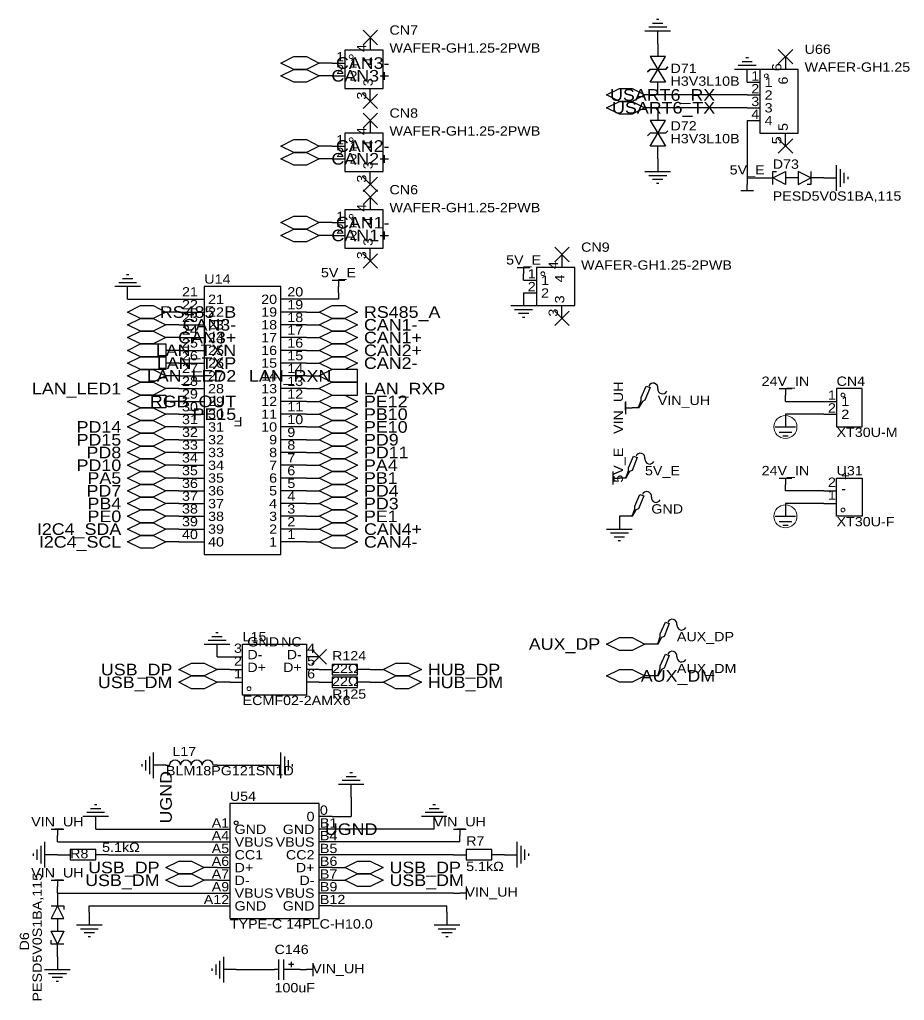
# Model space of a CAD drawing. Header units: millimetres. Extents: x 9 to 296, y 4 to 203.
# Drawn here: x 9 to 184.9, y 4 to 199.1 of the extents above; entities that cross this region are included whole.
import ezdxf
from ezdxf.enums import TextEntityAlignment as Align

# ---------------------------------------------------------------- set-up
doc = ezdxf.new("R2010")
doc.units = ezdxf.units.MM
doc.header["$MEASUREMENT"] = 0
doc.styles.get("Standard").update_dxf_attribs({"font": 'arial.ttf'})

msp = doc.modelspace()

# ---------------------------------------------------------------- linework, layer by layer
at = {"color": 1, "true_color": 0xa00000}
for points in [[(136.14, 199.14), (135.64, 199.14)], [(137.67, 197.61), (134.11, 197.61)], [(136.91, 198.37), (134.87, 198.37)], [(138.43, 196.85), (133.35, 196.85)], [(153.92, 191.52), (153.42, 191.52)], [(155.45, 189.99), (151.89, 189.99)], [(154.69, 190.75), (152.65, 190.75)], [(137.41, 189.23), (134.37, 189.23)], [(156.21, 189.23), (151.13, 189.23)], [(137.41, 176.53), (134.37, 176.53)], [(171.45, 165.1), (171.45, 170.18)], [(133.35, 168.91), (138.43, 168.91)], [(134.11, 168.15), (137.67, 168.15)], [(158.75, 166.37), (158.75, 168.91), (159.51, 168.91)], [(166.37, 168.91), (166.37, 166.37), (165.61, 166.37)], [(172.21, 165.86), (172.21, 169.42)], [(172.97, 166.62), (172.97, 168.66)], [(173.74, 167.39), (173.74, 167.89)], [(134.87, 167.39), (136.91, 167.39)], [(135.64, 166.62), (136.14, 166.62)], [(153.67, 165.1), (153.67, 166.37)], [(163.83, 167.64), (161.29, 167.64)], [(154.94, 165.1), (152.4, 165.1)], [(30.73, 148.34), (30.23, 148.34)], [(107.95, 149.86), (110.49, 149.86)], [(109.22, 149.86), (109.22, 148.59)], [(32.26, 146.81), (28.7, 146.81)], [(31.5, 147.57), (29.46, 147.57)], [(71.12, 147.32), (73.66, 147.32)], [(72.39, 147.32), (72.39, 146.05)], [(33.02, 146.05), (27.94, 146.05)], [(106.68, 142.24), (111.76, 142.24)], [(107.44, 141.48), (111, 141.48)], [(108.2, 140.72), (110.24, 140.72)], [(108.97, 139.95), (109.47, 139.95)], [(160.02, 125.73), (162.56, 125.73)], [(161.29, 125.73), (161.29, 124.46)], [(129.54, 120.65), (129.54, 123.19)], [(129.54, 121.92), (130.81, 121.92)], [(159.26, 118.11), (163.32, 118.11)], [(160.02, 117.09), (162.56, 117.09)], [(160.78, 116.33), (161.8, 116.33)], [(127, 106.68), (127, 109.22)], [(127, 107.95), (128.27, 107.95)], [(160.02, 107.95), (162.56, 107.95)], [(161.29, 107.95), (161.29, 106.68)], [(159.26, 100.33), (163.32, 100.33)], [(125.73, 97.79), (130.81, 97.79)], [(160.02, 99.31), (162.56, 99.31)], [(160.78, 98.55), (161.8, 98.55)], [(126.49, 97.03), (130.05, 97.03)], [(127.25, 96.27), (129.29, 96.27)], [(128.02, 95.5), (128.52, 95.5)], [(47.24, 76.45), (49.28, 76.45)], [(48.01, 77.22), (48.51, 77.22)], [(45.72, 74.93), (50.8, 74.93)], [(46.48, 75.69), (50.04, 75.69)], [(35.56, 53.34), (35.56, 48.26)], [(60.96, 48.26), (60.96, 53.34)], [(33.27, 51.05), (33.27, 50.55)], [(34.04, 51.82), (34.04, 49.78)], [(34.8, 52.58), (34.8, 49.02)], [(38.89, 50.81), (38.94, 51.23), (39.16, 51.59), (39.5, 51.82), (39.9, 51.9), (40.31, 51.82), (40.65, 51.59), (40.86, 51.23), (40.91, 50.81)], [(41.05, 50.82), (41.1, 51.23), (41.32, 51.59), (41.66, 51.82), (42.06, 51.9), (42.46, 51.82), (42.8, 51.59), (43.02, 51.23), (43.07, 50.81)], [(43.2, 50.82), (43.25, 51.23), (43.47, 51.59), (43.81, 51.82), (44.21, 51.9), (44.61, 51.82), (44.95, 51.59), (45.17, 51.23), (45.22, 50.81)], [(45.39, 50.82), (45.44, 51.23), (45.66, 51.59), (46, 51.82), (46.4, 51.9), (46.8, 51.82), (47.14, 51.59), (47.36, 51.23), (47.41, 50.81)], [(61.72, 49.02), (61.72, 52.58)], [(62.48, 49.78), (62.48, 51.82)], [(63.25, 50.55), (63.25, 51.05)], [(75.18, 49.28), (74.68, 49.28)], [(77.47, 46.99), (72.39, 46.99)], [(76.71, 47.75), (73.15, 47.75)], [(75.95, 48.51), (73.91, 48.51)], [(24.38, 42.93), (23.88, 42.93)], [(91.69, 42.93), (91.19, 42.93)], [(25.91, 41.4), (22.35, 41.4)], [(25.15, 42.16), (23.11, 42.16)], [(93.22, 41.4), (89.66, 41.4)], [(92.46, 42.16), (90.42, 42.16)], [(26.67, 40.64), (21.59, 40.64)], [(93.98, 40.64), (88.9, 40.64)], [(15.24, 38.1), (17.78, 38.1)], [(16.51, 38.1), (16.51, 36.83)], [(95.25, 38.1), (97.79, 38.1)], [(96.52, 38.1), (96.52, 36.83)], [(13.97, 35.56), (13.97, 30.48)], [(107.95, 30.48), (107.95, 35.56)], [(11.68, 33.27), (11.68, 32.77)], [(12.45, 34.04), (12.45, 32)], [(13.21, 34.8), (13.21, 31.24)], [(108.71, 31.24), (108.71, 34.8)], [(109.47, 32), (109.47, 34.04)], [(110.24, 32.77), (110.24, 33.27)], [(15.24, 27.94), (17.78, 27.94)], [(16.51, 27.94), (16.51, 26.67)], [(97.79, 25.4), (96.52, 25.4)], [(97.79, 26.67), (97.79, 24.13)], [(15.24, 22.86), (17.78, 22.86), (17.78, 22.1)], [(16.51, 20.32), (16.51, 17.78)], [(20.32, 19.05), (25.4, 19.05)], [(21.08, 18.29), (24.64, 18.29)], [(91.44, 19.05), (96.52, 19.05)], [(92.2, 18.29), (95.76, 18.29)], [(17.78, 15.24), (15.24, 15.24), (15.24, 16)], [(21.84, 17.53), (23.88, 17.53)], [(22.61, 16.76), (23.11, 16.76)], [(92.96, 17.53), (95, 17.53)], [(93.73, 16.76), (94.23, 16.76)], [(48.77, 11.94), (48.77, 8.38)], [(49.53, 12.7), (49.53, 7.62)], [(60.45, 12.19), (60.45, 8.13)], [(61.47, 12.19), (61.47, 8.13)], [(13.97, 10.16), (19.05, 10.16)], [(47.24, 10.41), (47.24, 9.91)], [(48.01, 11.18), (48.01, 9.14)], [(60.45, 10.16), (59.69, 10.16)], [(62.23, 10.16), (61.47, 10.16)], [(63.5, 11.18), (62.48, 11.18)], [(62.99, 11.68), (62.99, 10.67)], [(67.31, 10.16), (66.04, 10.16)], [(67.31, 11.43), (67.31, 8.89)], [(14.73, 9.4), (18.29, 9.4)], [(15.49, 8.64), (17.53, 8.64)], [(16.26, 7.87), (16.76, 7.87)]]:
    msp.add_lwpolyline(points, dxfattribs=at)
at = {"color": 1, "true_color": 0x33cc33}
for points in [[(80.18, 197.02), (77.3, 194.14)], [(77.3, 197.02), (80.18, 194.14)], [(162.73, 193.21), (159.85, 190.33)], [(159.85, 193.21), (162.73, 190.33)], [(80.18, 184.32), (77.3, 181.44)], [(77.3, 184.32), (80.18, 181.44)], [(80.18, 180.51), (77.3, 177.63)], [(77.3, 180.51), (80.18, 177.63)], [(162.73, 175.43), (159.85, 172.55)], [(159.85, 175.43), (162.73, 172.55)], [(80.18, 167.81), (77.3, 164.93)], [(77.3, 167.81), (80.18, 164.93)], [(80.18, 165.27), (77.3, 162.39)], [(77.3, 165.27), (80.18, 162.39)], [(80.18, 152.57), (77.3, 149.69)], [(77.3, 152.57), (80.18, 149.69)], [(118.28, 153.84), (115.4, 150.96)], [(115.4, 153.84), (118.28, 150.96)], [(118.28, 141.14), (115.4, 138.26)], [(115.4, 141.14), (118.28, 138.26)], [(70.02, 73.83), (67.14, 70.95)], [(67.14, 73.83), (70.02, 70.95)]]:
    msp.add_lwpolyline(points, dxfattribs=at)
at = {"color": 1, "true_color": 0x880000}
for points in [[(78.74, 195.58), (78.74, 193.04)], [(135.89, 194.31), (135.89, 196.85)], [(135.89, 194.31), (135.89, 191.77)], [(161.29, 191.77), (161.29, 189.23)], [(71.12, 190.5), (68.58, 190.5)], [(71.12, 190.5), (73.66, 190.5)], [(71.12, 187.96), (68.58, 187.96)], [(71.12, 187.96), (73.66, 187.96)], [(153.67, 186.69), (153.67, 189.23)], [(78.74, 182.88), (78.74, 185.42)], [(135.89, 184.15), (135.89, 186.69)], [(153.67, 186.69), (156.21, 186.69)], [(135.89, 184.15), (133.35, 184.15)], [(153.67, 184.15), (156.21, 184.15)], [(135.89, 181.61), (133.35, 181.61)], [(135.89, 181.61), (135.89, 179.07)], [(153.67, 181.61), (156.21, 181.61)], [(78.74, 179.07), (78.74, 176.53)], [(153.67, 179.07), (156.21, 179.07)], [(161.29, 173.99), (161.29, 176.53)], [(71.12, 173.99), (68.58, 173.99)], [(71.12, 173.99), (73.66, 173.99)], [(135.89, 171.45), (135.89, 173.99)], [(71.12, 171.45), (68.58, 171.45)], [(71.12, 171.45), (73.66, 171.45)], [(135.89, 171.45), (135.89, 168.91)], [(78.74, 166.37), (78.74, 168.91)], [(153.67, 167.64), (153.67, 166.37)], [(156.21, 167.64), (158.75, 167.64)], [(168.91, 167.64), (166.37, 167.64)], [(168.91, 167.64), (171.45, 167.64)], [(78.74, 163.83), (78.74, 161.29)], [(71.12, 158.75), (68.58, 158.75)], [(71.12, 158.75), (73.66, 158.75)], [(71.12, 156.21), (68.58, 156.21)], [(71.12, 156.21), (73.66, 156.21)], [(78.74, 151.13), (78.74, 153.67)], [(116.84, 152.4), (116.84, 149.86)], [(109.22, 147.32), (109.22, 148.59)], [(109.22, 147.32), (111.76, 147.32)], [(30.48, 143.51), (30.48, 146.05)], [(72.39, 144.78), (72.39, 146.05)], [(109.22, 144.78), (111.76, 144.78)], [(109.22, 144.78), (109.22, 142.24)], [(40.64, 143.51), (45.72, 143.51)], [(66.04, 143.51), (60.96, 143.51)], [(40.64, 140.97), (38.1, 140.97)], [(40.64, 140.97), (45.72, 140.97)], [(66.04, 140.97), (60.96, 140.97)], [(66.04, 140.97), (68.58, 140.97)], [(116.84, 139.7), (116.84, 142.24)], [(40.64, 138.43), (38.1, 138.43)], [(40.64, 138.43), (45.72, 138.43)], [(66.04, 138.43), (60.96, 138.43)], [(66.04, 138.43), (68.58, 138.43)], [(40.64, 135.89), (38.1, 135.89)], [(40.64, 135.89), (45.72, 135.89)], [(66.04, 135.89), (60.96, 135.89)], [(66.04, 135.89), (68.58, 135.89)], [(40.64, 133.35), (38.1, 133.35)], [(40.64, 133.35), (45.72, 133.35)], [(66.04, 133.35), (60.96, 133.35)], [(66.04, 133.35), (68.58, 133.35)], [(40.64, 130.81), (38.1, 130.81)], [(40.64, 130.81), (45.72, 130.81)], [(66.04, 130.81), (60.96, 130.81)], [(66.04, 130.81), (68.58, 130.81)], [(40.64, 128.27), (38.1, 128.27)], [(40.64, 128.27), (45.72, 128.27)], [(66.04, 128.27), (60.96, 128.27)], [(66.04, 128.27), (68.58, 128.27)], [(40.64, 125.73), (38.1, 125.73)], [(40.64, 125.73), (45.72, 125.73)], [(66.04, 125.73), (60.96, 125.73)], [(66.04, 125.73), (68.58, 125.73)], [(40.64, 123.19), (38.1, 123.19)], [(40.64, 123.19), (45.72, 123.19)], [(66.04, 123.19), (60.96, 123.19)], [(66.04, 123.19), (68.58, 123.19)], [(161.29, 123.19), (161.29, 124.46)], [(168.91, 123.19), (171.45, 123.19)], [(132.08, 121.92), (130.81, 121.92)], [(132.08, 121.92), (132.08, 122.17)], [(40.64, 120.65), (38.1, 120.65)], [(40.64, 120.65), (45.72, 120.65)], [(66.04, 120.65), (60.96, 120.65)], [(66.04, 120.65), (68.58, 120.65)], [(161.29, 120.65), (161.29, 118.11)], [(168.91, 120.65), (171.45, 120.65)], [(40.64, 118.11), (38.1, 118.11)], [(40.64, 118.11), (45.72, 118.11)], [(66.04, 118.11), (60.96, 118.11)], [(66.04, 118.11), (68.58, 118.11)], [(40.64, 115.57), (38.1, 115.57)], [(40.64, 115.57), (45.72, 115.57)], [(66.04, 115.57), (60.96, 115.57)], [(66.04, 115.57), (68.58, 115.57)], [(40.64, 113.03), (38.1, 113.03)], [(40.64, 113.03), (45.72, 113.03)], [(66.04, 113.03), (60.96, 113.03)], [(66.04, 113.03), (68.58, 113.03)], [(40.64, 110.49), (38.1, 110.49)], [(40.64, 110.49), (45.72, 110.49)], [(66.04, 110.49), (60.96, 110.49)], [(66.04, 110.49), (68.58, 110.49)], [(40.64, 107.95), (38.1, 107.95)], [(40.64, 107.95), (45.72, 107.95)], [(66.04, 107.95), (60.96, 107.95)], [(66.04, 107.95), (68.58, 107.95)], [(129.54, 107.95), (128.27, 107.95)], [(129.54, 107.95), (129.54, 108.2)], [(40.64, 105.41), (38.1, 105.41)], [(40.64, 105.41), (45.72, 105.41)], [(66.04, 105.41), (60.96, 105.41)], [(66.04, 105.41), (68.58, 105.41)], [(161.29, 105.41), (161.29, 106.68)], [(168.91, 105.41), (171.45, 105.41)], [(40.64, 102.87), (38.1, 102.87)], [(40.64, 102.87), (45.72, 102.87)], [(66.04, 102.87), (60.96, 102.87)], [(66.04, 102.87), (68.58, 102.87)], [(161.29, 102.87), (161.29, 100.33)], [(168.91, 102.87), (171.45, 102.87)], [(40.64, 100.33), (38.1, 100.33)], [(40.64, 100.33), (45.72, 100.33)], [(66.04, 100.33), (60.96, 100.33)], [(66.04, 100.33), (68.58, 100.33)], [(128.27, 100.33), (128.27, 97.79)], [(130.81, 100.33), (130.81, 100.58)], [(40.64, 97.79), (38.1, 97.79)], [(40.64, 97.79), (45.72, 97.79)], [(66.04, 97.79), (60.96, 97.79)], [(66.04, 97.79), (68.58, 97.79)], [(40.64, 95.25), (38.1, 95.25)], [(40.64, 95.25), (45.72, 95.25)], [(66.04, 95.25), (60.96, 95.25)], [(66.04, 95.25), (68.58, 95.25)], [(48.26, 72.39), (48.26, 74.93)], [(135.89, 74.93), (133.35, 74.93)], [(135.89, 74.93), (135.89, 75.18)], [(50.8, 72.39), (53.34, 72.39)], [(68.58, 72.39), (66.04, 72.39)], [(50.8, 69.85), (48.26, 69.85)], [(50.8, 69.85), (53.34, 69.85)], [(68.58, 69.85), (66.04, 69.85)], [(68.58, 69.85), (71.12, 69.85)], [(78.74, 69.85), (76.2, 69.85)], [(78.74, 69.85), (81.28, 69.85)], [(135.89, 68.58), (133.35, 68.58)], [(135.89, 68.58), (135.89, 68.83)], [(50.8, 67.31), (48.26, 67.31)], [(50.8, 67.31), (53.34, 67.31)], [(68.58, 67.31), (66.04, 67.31)], [(68.58, 67.31), (71.12, 67.31)], [(78.74, 67.31), (76.2, 67.31)], [(78.74, 67.31), (81.28, 67.31)], [(38.1, 50.8), (35.56, 50.8)], [(38.1, 50.8), (38.86, 50.8)], [(48.26, 50.8), (47.5, 50.8)], [(58.42, 50.8), (60.96, 50.8)], [(74.93, 44.45), (74.93, 46.99)], [(24.13, 38.1), (24.13, 40.64)], [(71.12, 40.64), (68.58, 40.64)], [(91.44, 38.1), (91.44, 40.64)], [(48.26, 38.1), (50.8, 38.1)], [(71.12, 38.1), (68.58, 38.1)], [(16.51, 35.56), (16.51, 36.83)], [(48.26, 35.56), (50.8, 35.56)], [(71.12, 35.56), (68.58, 35.56)], [(96.52, 35.56), (96.52, 36.83)], [(16.51, 33.02), (13.97, 33.02)], [(16.51, 33.02), (19.05, 33.02)], [(26.67, 33.02), (24.13, 33.02)], [(48.26, 33.02), (50.8, 33.02)], [(71.12, 33.02), (68.58, 33.02)], [(95.25, 33.02), (97.79, 33.02)], [(105.41, 33.02), (102.87, 33.02)], [(105.41, 33.02), (107.95, 33.02)], [(48.26, 30.48), (45.72, 30.48)], [(48.26, 30.48), (50.8, 30.48)], [(71.12, 30.48), (68.58, 30.48)], [(71.12, 30.48), (73.66, 30.48)], [(48.26, 27.94), (45.72, 27.94)], [(48.26, 27.94), (50.8, 27.94)], [(71.12, 27.94), (68.58, 27.94)], [(71.12, 27.94), (73.66, 27.94)], [(16.51, 25.4), (16.51, 26.67)], [(16.51, 25.4), (16.51, 22.86)], [(48.26, 25.4), (50.8, 25.4)], [(71.12, 25.4), (68.58, 25.4)], [(95.25, 25.4), (96.52, 25.4)], [(22.86, 21.59), (22.86, 19.05)], [(48.26, 22.86), (50.8, 22.86)], [(71.12, 22.86), (68.58, 22.86)], [(93.98, 21.59), (93.98, 19.05)], [(16.51, 12.7), (16.51, 15.24)], [(16.51, 12.7), (16.51, 10.16)], [(52.07, 10.16), (49.53, 10.16)], [(57.15, 10.16), (59.69, 10.16)], [(64.77, 10.16), (62.23, 10.16)], [(64.77, 10.16), (66.04, 10.16)]]:
    msp.add_lwpolyline(points, dxfattribs=at)
at = {"color": 1, "true_color": 0xa00000}
for points in [[(68.58, 190.5), (66.04, 189.23), (63.5, 189.23), (60.96, 190.5), (63.5, 191.77), (66.04, 191.77)], [(73.66, 193.04), (73.66, 185.42), (81.28, 185.42), (81.28, 193.04)], [(134.37, 191.77), (135.89, 189.23), (137.41, 191.77)], [(137.41, 189.23), (137.92, 189.74)], [(68.58, 187.96), (66.04, 186.69), (63.5, 186.69), (60.96, 187.96), (63.5, 189.23), (66.04, 189.23)], [(134.37, 189.23), (133.86, 188.72)], [(134.37, 186.69), (135.89, 189.23), (137.41, 186.69)], [(156.21, 189.23), (156.21, 176.53), (163.83, 176.53), (163.83, 189.23)], [(133.35, 184.15), (130.81, 182.88), (128.27, 182.88), (125.73, 184.15), (128.27, 185.42), (130.81, 185.42)], [(133.35, 181.61), (130.81, 180.34), (128.27, 180.34), (125.73, 181.61), (128.27, 182.88), (130.81, 182.88)], [(134.37, 179.07), (135.89, 176.53), (137.41, 179.07)], [(73.66, 176.53), (73.66, 168.91), (81.28, 168.91), (81.28, 176.53)], [(134.37, 176.53), (133.86, 176.02)], [(134.37, 173.99), (135.89, 176.53), (137.41, 173.99)], [(137.41, 176.53), (137.92, 177.04)], [(68.58, 173.99), (66.04, 172.72), (63.5, 172.72), (60.96, 173.99), (63.5, 175.26), (66.04, 175.26)], [(68.58, 171.45), (66.04, 170.18), (63.5, 170.18), (60.96, 171.45), (63.5, 172.72), (66.04, 172.72)], [(161.29, 166.37), (158.75, 167.64), (161.29, 168.91)], [(163.83, 166.37), (166.37, 167.64), (163.83, 168.91)], [(68.58, 158.75), (66.04, 157.48), (63.5, 157.48), (60.96, 158.75), (63.5, 160.02), (66.04, 160.02)], [(73.66, 161.29), (73.66, 153.67), (81.28, 153.67), (81.28, 161.29)], [(68.58, 156.21), (66.04, 154.94), (63.5, 154.94), (60.96, 156.21), (63.5, 157.48), (66.04, 157.48)], [(111.76, 149.86), (111.76, 142.24), (119.38, 142.24), (119.38, 149.86)], [(60.96, 92.71), (60.96, 146.05), (45.72, 146.05), (45.72, 92.71)], [(38.1, 140.97), (35.56, 139.7), (33.02, 139.7), (30.48, 140.97), (33.02, 142.24), (35.56, 142.24)], [(68.58, 140.97), (71.12, 142.24), (73.66, 142.24), (76.2, 140.97), (73.66, 139.7), (71.12, 139.7)], [(38.1, 138.43), (35.56, 137.16), (33.02, 137.16), (30.48, 138.43), (33.02, 139.7), (35.56, 139.7)], [(68.58, 138.43), (71.12, 139.7), (73.66, 139.7), (76.2, 138.43), (73.66, 137.16), (71.12, 137.16)], [(38.1, 135.89), (35.56, 134.62), (33.02, 134.62), (30.48, 135.89), (33.02, 137.16), (35.56, 137.16)], [(68.58, 135.89), (71.12, 137.16), (73.66, 137.16), (76.2, 135.89), (73.66, 134.62), (71.12, 134.62)], [(38.1, 132.08), (33.02, 132.08), (30.48, 133.35), (33.02, 134.62), (38.1, 134.62)], [(68.58, 133.35), (71.12, 134.62), (73.66, 134.62), (76.2, 133.35), (73.66, 132.08), (71.12, 132.08)], [(38.1, 129.54), (33.02, 129.54), (30.48, 130.81), (33.02, 132.08), (38.1, 132.08)], [(68.58, 130.81), (71.12, 132.08), (73.66, 132.08), (76.2, 130.81), (73.66, 129.54), (71.12, 129.54)], [(38.1, 128.27), (35.56, 127), (33.02, 127), (30.48, 128.27), (33.02, 129.54), (35.56, 129.54)], [(68.58, 128.27), (71.12, 127), (76.2, 127), (76.2, 129.54), (71.12, 129.54)], [(38.1, 125.73), (35.56, 124.46), (33.02, 124.46), (30.48, 125.73), (33.02, 127), (35.56, 127)], [(68.58, 125.73), (71.12, 124.46), (76.2, 124.46), (76.2, 127), (71.12, 127)], [(132.08, 121.92), (132.59, 123.44), (132.59, 123.95), (133.6, 126.24), (134.37, 125.98), (133.35, 123.44), (132.84, 123.19)], [(171.45, 125.73), (171.45, 118.11), (176.53, 118.11), (176.53, 125.73)], [(38.1, 121.92), (33.02, 121.92), (30.48, 123.19), (33.02, 124.46), (38.1, 124.46)], [(68.58, 123.19), (71.12, 124.46), (73.66, 124.46), (76.2, 123.19), (73.66, 121.92), (71.12, 121.92)], [(38.1, 120.65), (35.56, 119.38), (33.02, 119.38), (30.48, 120.65), (33.02, 121.92), (35.56, 121.92)], [(68.58, 120.65), (71.12, 121.92), (73.66, 121.92), (76.2, 120.65), (73.66, 119.38), (71.12, 119.38)], [(38.1, 118.11), (35.56, 116.84), (33.02, 116.84), (30.48, 118.11), (33.02, 119.38), (35.56, 119.38)], [(68.58, 118.11), (71.12, 119.38), (73.66, 119.38), (76.2, 118.11), (73.66, 116.84), (71.12, 116.84)], [(38.1, 115.57), (35.56, 114.3), (33.02, 114.3), (30.48, 115.57), (33.02, 116.84), (35.56, 116.84)], [(68.58, 115.57), (71.12, 116.84), (73.66, 116.84), (76.2, 115.57), (73.66, 114.3), (71.12, 114.3)], [(38.1, 113.03), (35.56, 111.76), (33.02, 111.76), (30.48, 113.03), (33.02, 114.3), (35.56, 114.3)], [(68.58, 113.03), (71.12, 114.3), (73.66, 114.3), (76.2, 113.03), (73.66, 111.76), (71.12, 111.76)], [(38.1, 110.49), (35.56, 109.22), (33.02, 109.22), (30.48, 110.49), (33.02, 111.76), (35.56, 111.76)], [(68.58, 110.49), (71.12, 111.76), (73.66, 111.76), (76.2, 110.49), (73.66, 109.22), (71.12, 109.22)], [(129.54, 107.95), (130.05, 109.47), (130.05, 109.98), (131.06, 112.27), (131.83, 112.01), (130.81, 109.47), (130.3, 109.22)], [(38.1, 107.95), (35.56, 106.68), (33.02, 106.68), (30.48, 107.95), (33.02, 109.22), (35.56, 109.22)], [(68.58, 107.95), (71.12, 109.22), (73.66, 109.22), (76.2, 107.95), (73.66, 106.68), (71.12, 106.68)], [(171.45, 107.95), (176.53, 107.95), (176.53, 100.33), (171.45, 100.33)], [(38.1, 105.41), (35.56, 104.14), (33.02, 104.14), (30.48, 105.41), (33.02, 106.68), (35.56, 106.68)], [(68.58, 105.41), (71.12, 106.68), (73.66, 106.68), (76.2, 105.41), (73.66, 104.14), (71.12, 104.14)], [(38.1, 102.87), (35.56, 101.6), (33.02, 101.6), (30.48, 102.87), (33.02, 104.14), (35.56, 104.14)], [(68.58, 102.87), (71.12, 104.14), (73.66, 104.14), (76.2, 102.87), (73.66, 101.6), (71.12, 101.6)], [(130.81, 100.33), (131.32, 101.85), (131.32, 102.36), (132.33, 104.65), (133.1, 104.39), (132.08, 101.85), (131.57, 101.6)], [(38.1, 100.33), (35.56, 99.06), (33.02, 99.06), (30.48, 100.33), (33.02, 101.6), (35.56, 101.6)], [(68.58, 100.33), (71.12, 101.6), (73.66, 101.6), (76.2, 100.33), (73.66, 99.06), (71.12, 99.06)], [(38.1, 97.79), (35.56, 96.52), (33.02, 96.52), (30.48, 97.79), (33.02, 99.06), (35.56, 99.06)], [(68.58, 97.79), (71.12, 99.06), (73.66, 99.06), (76.2, 97.79), (73.66, 96.52), (71.12, 96.52)], [(38.1, 95.25), (35.56, 93.98), (33.02, 93.98), (30.48, 95.25), (33.02, 96.52), (35.56, 96.52)], [(68.58, 95.25), (71.12, 96.52), (73.66, 96.52), (76.2, 95.25), (73.66, 93.98), (71.12, 93.98)], [(135.89, 74.93), (136.4, 76.45), (136.4, 76.96), (137.41, 79.25), (138.18, 78.99), (137.16, 76.45), (136.65, 76.2)], [(133.35, 74.93), (130.81, 73.66), (128.27, 73.66), (125.73, 74.93), (128.27, 76.2), (130.81, 76.2)], [(53.34, 74.93), (66.04, 74.93), (66.04, 64.77), (53.34, 64.77)], [(135.89, 68.58), (136.4, 70.1), (136.4, 70.61), (137.41, 72.9), (138.18, 72.64), (137.16, 70.1), (136.65, 69.85)], [(48.26, 69.85), (45.72, 68.58), (43.18, 68.58), (40.64, 69.85), (43.18, 71.12), (45.72, 71.12)], [(76.2, 68.83), (76.2, 70.87), (71.12, 70.87), (71.12, 68.83)], [(81.28, 69.85), (83.82, 71.12), (86.36, 71.12), (88.9, 69.85), (86.36, 68.58), (83.82, 68.58)], [(48.26, 67.31), (45.72, 66.04), (43.18, 66.04), (40.64, 67.31), (43.18, 68.58), (45.72, 68.58)], [(76.2, 66.29), (76.2, 68.33), (71.12, 68.33), (71.12, 66.29)], [(81.28, 67.31), (83.82, 68.58), (86.36, 68.58), (88.9, 67.31), (86.36, 66.04), (83.82, 66.04)], [(133.35, 68.58), (130.81, 67.31), (128.27, 67.31), (125.73, 68.58), (128.27, 69.85), (130.81, 69.85)], [(50.8, 43.18), (50.8, 20.32), (68.58, 20.32), (68.58, 43.18)], [(19.05, 34.04), (19.05, 32), (24.13, 32), (24.13, 34.04)], [(97.79, 34.04), (97.79, 32), (102.87, 32), (102.87, 34.04)], [(45.72, 30.48), (43.18, 29.21), (40.64, 29.21), (38.1, 30.48), (40.64, 31.75), (43.18, 31.75)], [(73.66, 30.48), (76.2, 31.75), (78.74, 31.75), (81.28, 30.48), (78.74, 29.21), (76.2, 29.21)], [(45.72, 27.94), (43.18, 26.67), (40.64, 26.67), (38.1, 27.94), (40.64, 29.21), (43.18, 29.21)], [(73.66, 27.94), (76.2, 29.21), (78.74, 29.21), (81.28, 27.94), (78.74, 26.67), (76.2, 26.67)], [(17.78, 20.32), (16.51, 22.86), (15.24, 20.32)], [(17.78, 17.78), (16.51, 15.24), (15.24, 17.78)]]:
    msp.add_lwpolyline(points, close=True, dxfattribs=at)
at = {"color": 1, "true_color": 0x008800}
for points in [[(153.67, 184.15), (135.89, 184.15)], [(153.67, 181.61), (135.89, 181.61)], [(153.67, 179.07), (153.67, 167.64)], [(153.67, 167.64), (156.21, 167.64)], [(72.39, 144.78), (72.39, 143.51)], [(30.48, 143.51), (40.64, 143.51)], [(72.39, 143.51), (66.04, 143.51)], [(161.29, 123.19), (168.91, 123.19)], [(168.91, 120.65), (161.29, 120.65)], [(168.91, 105.41), (161.29, 105.41)], [(168.91, 102.87), (161.29, 102.87)], [(130.81, 100.33), (128.27, 100.33)], [(48.26, 72.39), (50.8, 72.39)], [(48.26, 50.8), (58.42, 50.8)], [(74.93, 44.45), (74.93, 40.64)], [(71.12, 40.64), (74.93, 40.64)], [(24.13, 38.1), (48.26, 38.1)], [(91.44, 38.1), (71.12, 38.1)], [(16.51, 35.56), (48.26, 35.56)], [(96.52, 35.56), (71.12, 35.56)], [(26.67, 33.02), (48.26, 33.02)], [(95.25, 33.02), (71.12, 33.02)], [(16.51, 25.4), (48.26, 25.4)], [(95.25, 25.4), (71.12, 25.4)], [(22.86, 22.86), (48.26, 22.86)], [(22.86, 21.59), (22.86, 22.86)], [(71.12, 22.86), (93.98, 22.86)], [(93.98, 21.59), (93.98, 22.86)], [(52.07, 10.16), (57.15, 10.16)]]:
    msp.add_lwpolyline(points, dxfattribs=at)
at = {"color": 1, "lineweight": 0, "true_color": 0xa00000}
for centre, radius in [((74.93, 191.77), 0.381), ((157.48, 187.96), 0.381), ((74.93, 175.26), 0.381), ((74.93, 160.02), 0.381), ((113.03, 148.59), 0.381), ((172.72, 124.46), 0.381), ((161.29, 118.11), 2.29), ((161.29, 100.33), 2.29), ((172.72, 101.6), 0.381), ((54.61, 66.04), 0.381)]:
    msp.add_circle(centre, radius, dxfattribs=at)
at = {"color": 1, "true_color": 0xa00000}
for centre, radius, start, end in [((134.98, 125.91), 0.928, 348.8182, 519.291), ((136.83, 125.64), 0.94, 174.3595, 333.7498), ((132.44, 111.94), 0.928, 348.8182, 519.291), ((134.29, 111.67), 0.94, 174.3595, 333.7498), ((133.71, 104.32), 0.928, 348.8182, 519.291), ((135.56, 104.05), 0.94, 174.3595, 333.7498), ((138.79, 78.92), 0.928, 348.8182, 519.291), ((140.64, 78.65), 0.94, 174.3595, 333.7498), ((138.79, 72.57), 0.928, 348.8182, 519.291), ((140.64, 72.3), 0.94, 174.3595, 333.7498)]:
    msp.add_arc(centre, radius, start, end, dxfattribs=at)
at = {"true_color": 0xa00000}
msp.add_ellipse((52.07, 39.37), major_axis=(0.381, 0), ratio=1, dxfattribs=at)

# ---------------------------------------------------------------- texts
at = {"color": 1, "true_color": 0x000080, "width": 1.1}
for s, height, p in [('CN7', 1.849, (82.55, 195.58)), ('WAFER-GH1.25-2PWB', 1.8491, (82.55, 192.02)), ('U66', 1.849, (165.1, 191.77)), ('D71', 1.849, (138.43, 187.96)), ('WAFER-GH1.25-4PWB', 1.8491, (165.1, 188.21)), ('H3V3L10B', 1.849, (138.43, 185.42)), ('CN8', 1.849, (82.55, 179.07)), ('WAFER-GH1.25-2PWB', 1.8491, (82.55, 175.51)), ('D72', 1.849, (138.43, 176.53)), ('H3V3L10B', 1.849, (138.43, 173.99)), ('D73', 1.849, (158.75, 168.91)), ('CN6', 1.849, (82.55, 163.83)), ('PESD5V0S1BA,115', 1.8491, (158.75, 162.56)), ('WAFER-GH1.25-2PWB', 1.8491, (82.55, 160.27)), ('CN9', 1.849, (120.65, 152.4)), ('WAFER-GH1.25-2PWB', 1.8491, (120.65, 148.84)), ('U14', 1.849, (45.72, 146.05)), ('CN4', 1.849, (171.45, 125.73)), ('VIN_UH', 1.849, (135.89, 121.92)), ('XT30U-M', 1.849, (171.45, 115.57)), ('5V_E', 1.849, (133.35, 107.95)), ('U31', 1.849, (171.45, 107.95)), ('GND', 1.849, (134.62, 100.33)), ('XT30U-F', 1.849, (171.45, 97.79)), ('L15', 1.849, (53.34, 74.93)), ('AUX_DP', 1.849, (139.7, 74.93)), ('R124', 1.849, (71.12, 71.12)), ('22Ω', 1.849, (71.12, 68.58)), ('AUX_DM', 1.849, (139.7, 68.58)), ('22Ω', 1.849, (71.12, 66.04)), ('ECMF02-2AMX6', 1.8491, (53.34, 62.23)), ('R125', 1.849, (71.12, 63.5)), ('L17', 1.849, (39.37, 52.07)), ('BLM18PG121SN1D', 1.8491, (38.1, 48.26)), ('U54', 1.849, (50.8, 43.18)), ('5.1kΩ', 1.849, (25.4, 33.02)), ('R7', 1.849, (97.79, 34.29)), ('R8', 1.849, (19.05, 31.75)), ('5.1kΩ', 1.849, (97.79, 29.21)), ('TYPE-C 14PLC-H10.0', 1.8491, (50.8, 17.78)), ('C146', 1.849, (59.69, 12.7)), ('100uF', 1.849, (59.69, 5.08))]:
    msp.add_text(s, height=height, dxfattribs=at).set_placement(p, align=Align.BOTTOM_LEFT)
at = {"color": 1, "true_color": 0x000000, "width": 1.1}
for s, rotation, p in [('4', 90, (78.49, 192.68)), ('6', 90, (161.04, 188.87)), ('3', 90, (79.76, 185.87)), ('4', 90, (78.49, 176.17)), ('5', 90, (162.31, 176.98)), ('3', 90, (79.76, 169.36)), ('4', 90, (78.49, 160.93)), ('3', 90, (79.76, 154.12)), ('4', 90, (116.59, 149.5)), ('3', 90, (117.86, 142.69)), ('F', 180, (53.34, 120.65))]:
    msp.add_text(s, height=1.85, rotation=rotation, dxfattribs=at).set_placement(p, align=Align.BOTTOM_LEFT)
at = {"color": 1, "true_color": 0x000080, "width": 1.1}
for s, p in [('CAN3-', (82.55, 190.5)), ('CAN3-', (82.55, 190.5)), ('CAN3+', (82.55, 187.96)), ('CAN3+', (82.55, 187.96)), ('USART6_RX', (147.32, 184.15)), ('USART6_RX', (147.32, 184.15)), ('USART6_TX', (147.32, 181.61)), ('USART6_TX', (147.32, 181.61)), ('CAN2-', (82.55, 173.99)), ('CAN2-', (82.55, 173.99)), ('CAN2+', (82.55, 171.45)), ('CAN2+', (82.55, 171.45)), ('CAN1-', (82.55, 158.75)), ('CAN1-', (82.55, 158.75)), ('CAN1+', (82.55, 156.21)), ('CAN1+', (82.55, 156.21)), ('RS485_B', (52.07, 140.97)), ('RS485_B', (52.07, 140.97)), ('CAN3-', (52.07, 138.43)), ('CAN3-', (52.07, 138.43)), ('CAN3+', (52.07, 135.89)), ('CAN3+', (52.07, 135.89)), ('LAN_TXN', (52.07, 133.35)), ('LAN_TXN', (52.07, 133.35)), ('LAN_TXP', (52.07, 130.81)), ('LAN_TXP', (52.07, 130.81)), ('LAN_LED2', (52.07, 128.27)), ('LAN_LED2', (52.07, 128.27)), ('LAN_LED1', (29.21, 125.73)), ('LAN_LED1', (29.21, 125.73)), ('RGB_OUT', (52.07, 123.19)), ('RGB_OUT', (52.07, 123.19)), ('PE15', (52.07, 120.65)), ('PE15', (52.07, 120.65)), ('PD14', (29.21, 118.11)), ('PD14', (29.21, 118.11)), ('PD15', (29.21, 115.57)), ('PD15', (29.21, 115.57)), ('PD8', (29.21, 113.03)), ('PD8', (29.21, 113.03)), ('PD10', (29.21, 110.49)), ('PD10', (29.21, 110.49)), ('PA5', (29.21, 107.95)), ('PA5', (29.21, 107.95)), ('PD7', (29.21, 105.41)), ('PD7', (29.21, 105.41)), ('PB4', (29.21, 102.87)), ('PB4', (29.21, 102.87)), ('PE0', (29.21, 100.33)), ('PE0', (29.21, 100.33)), ('I2C4_SDA', (29.21, 97.79)), ('I2C4_SDA', (29.21, 97.79)), ('I2C4_SCL', (29.21, 95.25)), ('I2C4_SCL', (29.21, 95.25)), ('AUX_DP', (124.46, 74.93)), ('AUX_DP', (124.46, 74.93)), ('USB_DP', (39.37, 69.85)), ('USB_DP', (39.37, 69.85)), ('USB_DM', (39.37, 67.31)), ('USB_DM', (39.37, 67.31)), ('AUX_DM', (147.32, 68.58)), ('AUX_DM', (147.32, 68.58)), ('USB_DP', (36.83, 30.48)), ('USB_DP', (36.83, 30.48)), ('USB_DM', (36.83, 27.94)), ('USB_DM', (36.83, 27.94))]:
    msp.add_text(s, height=2.311, dxfattribs=at).set_placement(p, align=Align.MIDDLE_RIGHT)
at = {"color": 1, "true_color": 0x000000, "width": 1.1}
for s, height, p in [('1', 1.85, (73.53, 190.27)), ('2', 1.85, (73.53, 187.73)), ('1', 1.85, (156.08, 186.46)), ('2', 1.85, (156.08, 183.92)), ('3', 1.85, (156.08, 181.38)), ('4', 1.85, (156.08, 178.84)), ('1', 1.85, (73.53, 173.76)), ('2', 1.85, (73.53, 171.22)), ('1', 1.85, (73.53, 158.52)), ('2', 1.85, (73.53, 155.98)), ('1', 1.85, (111.63, 147.09)), ('2', 1.85, (111.63, 144.55)), ('21', 1.849, (44.45, 143.51)), ('22', 1.849, (44.45, 140.97)), ('23', 1.849, (44.45, 138.43)), ('24', 1.849, (44.45, 135.89)), ('25', 1.849, (44.45, 133.35)), ('26', 1.849, (44.45, 130.81)), ('27', 1.849, (44.45, 128.27)), ('28', 1.849, (44.45, 125.73)), ('29', 1.849, (44.45, 123.19)), ('1', 1.85, (171.32, 122.96)), ('30', 1.849, (44.45, 120.65)), ('2', 1.85, (171.32, 120.42)), ('31', 1.849, (44.45, 118.11)), ('32', 1.849, (44.45, 115.57)), ('33', 1.849, (44.45, 113.03)), ('34', 1.849, (44.45, 110.49)), ('35', 1.849, (44.45, 107.95)), ('36', 1.849, (44.45, 105.41)), ('2', 1.85, (171.32, 105.64)), ('1', 1.85, (171.32, 103.1)), ('37', 1.849, (44.45, 102.87)), ('38', 1.849, (44.45, 100.33)), ('39', 1.849, (44.45, 97.79)), ('40', 1.849, (44.45, 95.25)), ('NC', 1.849, (65.1, 73.89)), ('3', 1.85, (53.21, 72.62)), ('2', 1.85, (53.21, 70.08)), ('D-', 1.849, (65.1, 71.35)), ('D+', 1.849, (65.1, 68.81)), ('1', 1.85, (53.21, 67.54)), ('0', 1.85, (67.64, 39.14)), ('A1', 1.849, (50.67, 37.87)), ('GND', 1.849, (67.64, 36.6)), ('A4', 1.849, (50.67, 35.33)), ('A5', 1.849, (50.67, 32.79)), ('VBUS', 1.849, (67.64, 34.06)), ('CC2', 1.849, (67.64, 31.52)), ('A6', 1.849, (50.67, 30.25)), ('D+', 1.849, (67.64, 28.98)), ('A7', 1.849, (50.67, 27.71)), ('A9', 1.849, (50.67, 25.17)), ('D-', 1.849, (67.64, 26.44)), ('VBUS', 1.849, (67.64, 23.9)), ('A12', 1.849, (50.67, 22.63)), ('GND', 1.849, (67.64, 21.36))]:
    msp.add_text(s, height=height, dxfattribs=at).set_placement(p, align=Align.BOTTOM_RIGHT)
for s, height, p in [('1', 1.85, (74.6, 189)), ('2', 1.85, (74.6, 186.46)), ('1', 1.85, (157.15, 185.19)), ('2', 1.85, (157.15, 182.65)), ('3', 1.85, (157.15, 180.11)), ('4', 1.85, (157.15, 177.57)), ('1', 1.85, (74.6, 172.49)), ('2', 1.85, (74.6, 169.95)), ('1', 1.85, (74.6, 157.25)), ('2', 1.85, (74.6, 154.71)), ('1', 1.85, (112.7, 145.82)), ('20', 1.849, (62.23, 143.51)), ('2', 1.85, (112.7, 143.28)), ('19', 1.849, (62.23, 140.97)), ('18', 1.849, (62.23, 138.43)), ('17', 1.849, (62.23, 135.89)), ('16', 1.849, (62.23, 133.35)), ('15', 1.849, (62.23, 130.81)), ('14', 1.849, (62.23, 128.27)), ('13', 1.849, (62.23, 125.73)), ('12', 1.849, (62.23, 123.19)), ('11', 1.849, (62.23, 120.65)), ('1', 1.85, (172.39, 121.69)), ('2', 1.85, (172.39, 119.15)), ('10', 1.849, (62.23, 118.11)), ('9', 1.85, (62.23, 115.57)), ('8', 1.85, (62.23, 113.03)), ('7', 1.85, (62.23, 110.49)), ('6', 1.85, (62.23, 107.95)), ('5', 1.85, (62.23, 105.41)), ('+', 1.85, (172.39, 106.91)), ('-', 1.85, (172.39, 104.37)), ('4', 1.85, (62.23, 102.87)), ('3', 1.85, (62.23, 100.33)), ('2', 1.85, (62.23, 97.79)), ('1', 1.85, (62.23, 95.25)), ('GND', 1.849, (54.28, 73.89)), ('4', 1.85, (66.17, 72.62)), ('D-', 1.849, (54.28, 71.35)), ('5', 1.85, (66.17, 70.08)), ('D+', 1.849, (54.28, 68.81)), ('6', 1.85, (66.17, 67.54)), ('0', 1.85, (68.71, 40.41)), ('GND', 1.849, (51.74, 36.6)), ('B1', 1.849, (68.71, 37.87)), ('B4', 1.849, (68.71, 35.33)), ('VBUS', 1.849, (51.74, 34.06)), ('B5', 1.849, (68.71, 32.79)), ('CC1', 1.849, (51.74, 31.52)), ('D+', 1.849, (51.74, 28.98)), ('B6', 1.849, (68.71, 30.25)), ('B7', 1.849, (68.71, 27.71)), ('D-', 1.849, (51.74, 26.44)), ('B9', 1.849, (68.71, 25.17)), ('VBUS', 1.849, (51.74, 23.9)), ('GND', 1.849, (51.74, 21.36)), ('B12', 1.849, (68.71, 22.63))]:
    msp.add_text(s, height=height, dxfattribs=at).set_placement(p, align=Align.BOTTOM_LEFT)
for s, p in [('4', (79.76, 191.61)), ('6', (162.31, 187.8)), ('3', (78.49, 184.81)), ('5', (161.04, 175.92)), ('4', (79.76, 175.1)), ('3', (78.49, 168.3)), ('4', (79.76, 159.86)), ('3', (78.49, 153.06)), ('4', (117.86, 148.43)), ('3', (116.59, 141.63))]:
    msp.add_text(s, height=1.85, rotation=90, dxfattribs=at).set_placement(p, align=Align.BOTTOM_RIGHT)
at = {"color": 1, "true_color": 0x000080, "width": 1.1}
msp.add_text('5V_E', height=1.849, dxfattribs=at).set_placement((153.67, 170.18), align=Align.TOP_CENTER)
msp.add_text('5V_E', height=1.849, dxfattribs=at).set_placement((153.67, 170.18), align=Align.TOP_CENTER)
for s, p in [('5V_E', (109.22, 149.86)), ('5V_E', (109.22, 149.86)), ('5V_E', (72.39, 147.32)), ('5V_E', (72.39, 147.32)), ('24V_IN', (161.29, 125.73)), ('24V_IN', (161.29, 125.73)), ('24V_IN', (161.29, 107.95)), ('24V_IN', (161.29, 107.95)), ('VIN_UH', (16.51, 38.1)), ('VIN_UH', (16.51, 38.1)), ('VIN_UH', (96.52, 38.1)), ('VIN_UH', (96.52, 38.1)), ('VIN_UH', (16.51, 27.94)), ('VIN_UH', (16.51, 27.94)), ('VIN_UH', (102.87, 24.13)), ('VIN_UH', (102.87, 24.13)), ('VIN_UH', (72.39, 8.89)), ('VIN_UH', (72.39, 8.89))]:
    msp.add_text(s, height=1.849, dxfattribs=at).set_placement(p, align=Align.BOTTOM_CENTER)
at = {"color": 1, "true_color": 0x000000, "width": 1.1}
for s, p in [('21', (46.48, 143.51)), ('22', (46.48, 140.97)), ('23', (46.48, 138.43)), ('24', (46.48, 135.89)), ('25', (46.48, 133.35)), ('26', (46.48, 130.81)), ('27', (46.48, 128.27)), ('28', (46.48, 125.73)), ('29', (46.48, 123.19)), ('30', (46.48, 120.65)), ('31', (46.48, 118.11)), ('32', (46.48, 115.57)), ('33', (46.48, 113.03)), ('34', (46.48, 110.49)), ('35', (46.48, 107.95)), ('36', (46.48, 105.41)), ('37', (46.48, 102.87)), ('38', (46.48, 100.33)), ('39', (46.48, 97.79)), ('40', (46.48, 95.25))]:
    msp.add_text(s, height=1.849, dxfattribs=at).set_placement(p, align=Align.MIDDLE_LEFT)
for s, height, p in [('20', 1.849, (60.2, 143.51)), ('19', 1.849, (60.2, 140.97)), ('18', 1.849, (60.2, 138.43)), ('17', 1.849, (60.2, 135.89)), ('16', 1.849, (60.2, 133.35)), ('15', 1.849, (60.2, 130.81)), ('14', 1.849, (60.2, 128.27)), ('13', 1.849, (60.2, 125.73)), ('12', 1.849, (60.2, 123.19)), ('11', 1.849, (60.2, 120.65)), ('10', 1.849, (60.2, 118.11)), ('9', 1.85, (60.2, 115.57)), ('8', 1.85, (60.2, 113.03)), ('7', 1.85, (60.2, 110.49)), ('6', 1.85, (60.2, 107.95)), ('5', 1.85, (60.2, 105.41)), ('4', 1.85, (60.2, 102.87)), ('3', 1.85, (60.2, 100.33)), ('2', 1.85, (60.2, 97.79)), ('1', 1.85, (60.2, 95.25))]:
    msp.add_text(s, height=height, dxfattribs=at).set_placement(p, align=Align.MIDDLE_RIGHT)
at = {"color": 1, "true_color": 0x000080, "width": 1.1}
for s, p in [('RS485_A', (77.47, 140.97)), ('RS485_A', (77.47, 140.97)), ('CAN1-', (77.47, 138.43)), ('CAN1-', (77.47, 138.43)), ('CAN1+', (77.47, 135.89)), ('CAN1+', (77.47, 135.89)), ('CAN2+', (77.47, 133.35)), ('CAN2+', (77.47, 133.35)), ('CAN2-', (77.47, 130.81)), ('CAN2-', (77.47, 130.81)), ('LAN_RXN', (54.61, 128.27)), ('LAN_RXN', (54.61, 128.27)), ('LAN_RXP', (77.47, 125.73)), ('LAN_RXP', (77.47, 125.73)), ('PE12', (77.47, 123.19)), ('PE12', (77.47, 123.19)), ('PB10', (77.47, 120.65)), ('PB10', (77.47, 120.65)), ('PE10', (77.47, 118.11)), ('PE10', (77.47, 118.11)), ('PD9', (77.47, 115.57)), ('PD9', (77.47, 115.57)), ('PD11', (77.47, 113.03)), ('PD11', (77.47, 113.03)), ('PA4', (77.47, 110.49)), ('PA4', (77.47, 110.49)), ('PB1', (77.47, 107.95)), ('PB1', (77.47, 107.95)), ('PD4', (77.47, 105.41)), ('PD4', (77.47, 105.41)), ('PD3', (77.47, 102.87)), ('PD3', (77.47, 102.87)), ('PE1', (77.47, 100.33)), ('PE1', (77.47, 100.33)), ('CAN4+', (77.47, 97.79)), ('CAN4+', (77.47, 97.79)), ('CAN4-', (77.47, 95.25)), ('CAN4-', (77.47, 95.25)), ('HUB_DP', (90.17, 69.85)), ('HUB_DP', (90.17, 69.85)), ('HUB_DM', (90.17, 67.31)), ('HUB_DM', (90.17, 67.31)), ('USB_DP', (82.55, 30.48)), ('USB_DP', (82.55, 30.48)), ('USB_DM', (82.55, 27.94)), ('USB_DM', (82.55, 27.94))]:
    msp.add_text(s, height=2.311, dxfattribs=at).set_placement(p, align=Align.MIDDLE_LEFT)
for s, p in [('VIN_UH', (129.54, 121.92)), ('VIN_UH', (129.54, 121.92)), ('5V_E', (129.54, 110.49)), ('5V_E', (129.54, 110.49))]:
    msp.add_text(s, height=1.849, rotation=90, dxfattribs=at).set_placement(p, align=Align.BOTTOM_CENTER)
msp.add_text('UGND', height=2.311, rotation=90, dxfattribs=at).set_placement((38.1, 44.45), align=Align.MIDDLE_CENTER)
msp.add_text('UGND', height=2.311, rotation=90, dxfattribs=at).set_placement((38.1, 44.45), align=Align.MIDDLE_CENTER)
msp.add_text('UGND', height=2.311, dxfattribs=at).set_placement((74.93, 38.1), align=Align.MIDDLE_CENTER)
msp.add_text('UGND', height=2.311, dxfattribs=at).set_placement((74.93, 38.1), align=Align.MIDDLE_CENTER)
for s, height, p in [('PESD5V0S1BA,115', 1.8491, (13.97, 3.81)), ('D6', 1.849, (11.43, 13.97))]:
    msp.add_text(s, height=height, rotation=90, dxfattribs=at).set_placement(p, align=Align.BOTTOM_LEFT)

doc.saveas('drawing.dxf')
